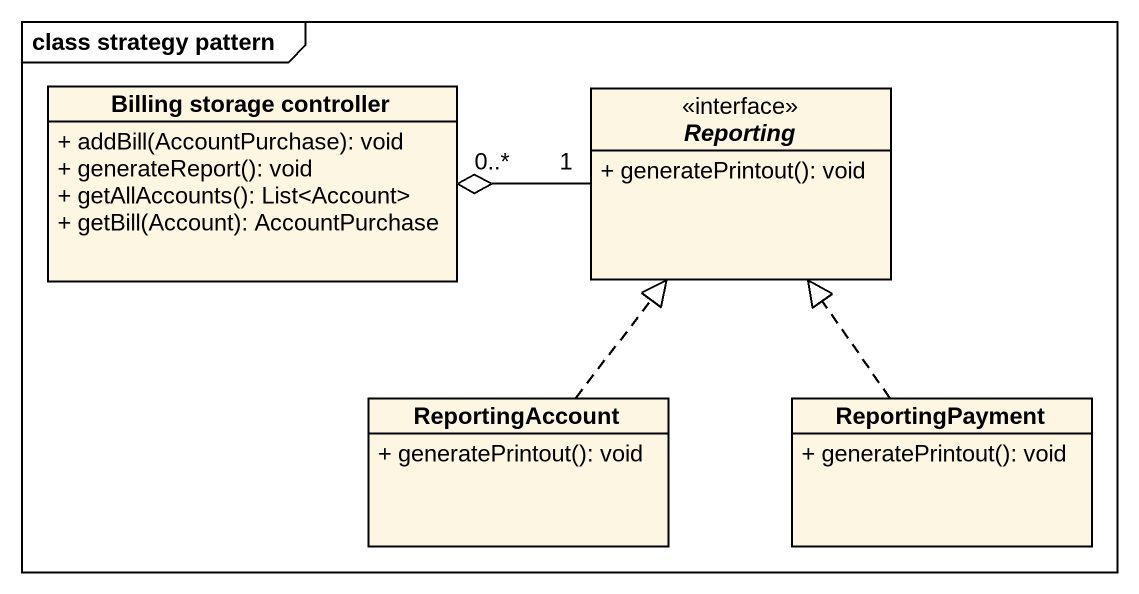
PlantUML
@startuml
mainframe class strategy pattern
hide circle
hide empty members
skinparam classAttributeIconSize 0
class "Billing storage controller" as Billing_storage_controller {
  + addBill(AccountPurchase): void
  + generateReport(): void
  + getAllAccounts(): List<Account>
  + getBill(Account): AccountPurchase
}
interface Reporting <<interface>> {
  + generatePrintout(): void
}
class ReportingAccount {
  + generatePrintout(): void
}
class ReportingPayment {
  + generatePrintout(): void
}
Reporting "1" -left-o "0..*" Billing_storage_controller
ReportingAccount .up.|> Reporting
ReportingPayment .up.|> Reporting
@enduml
